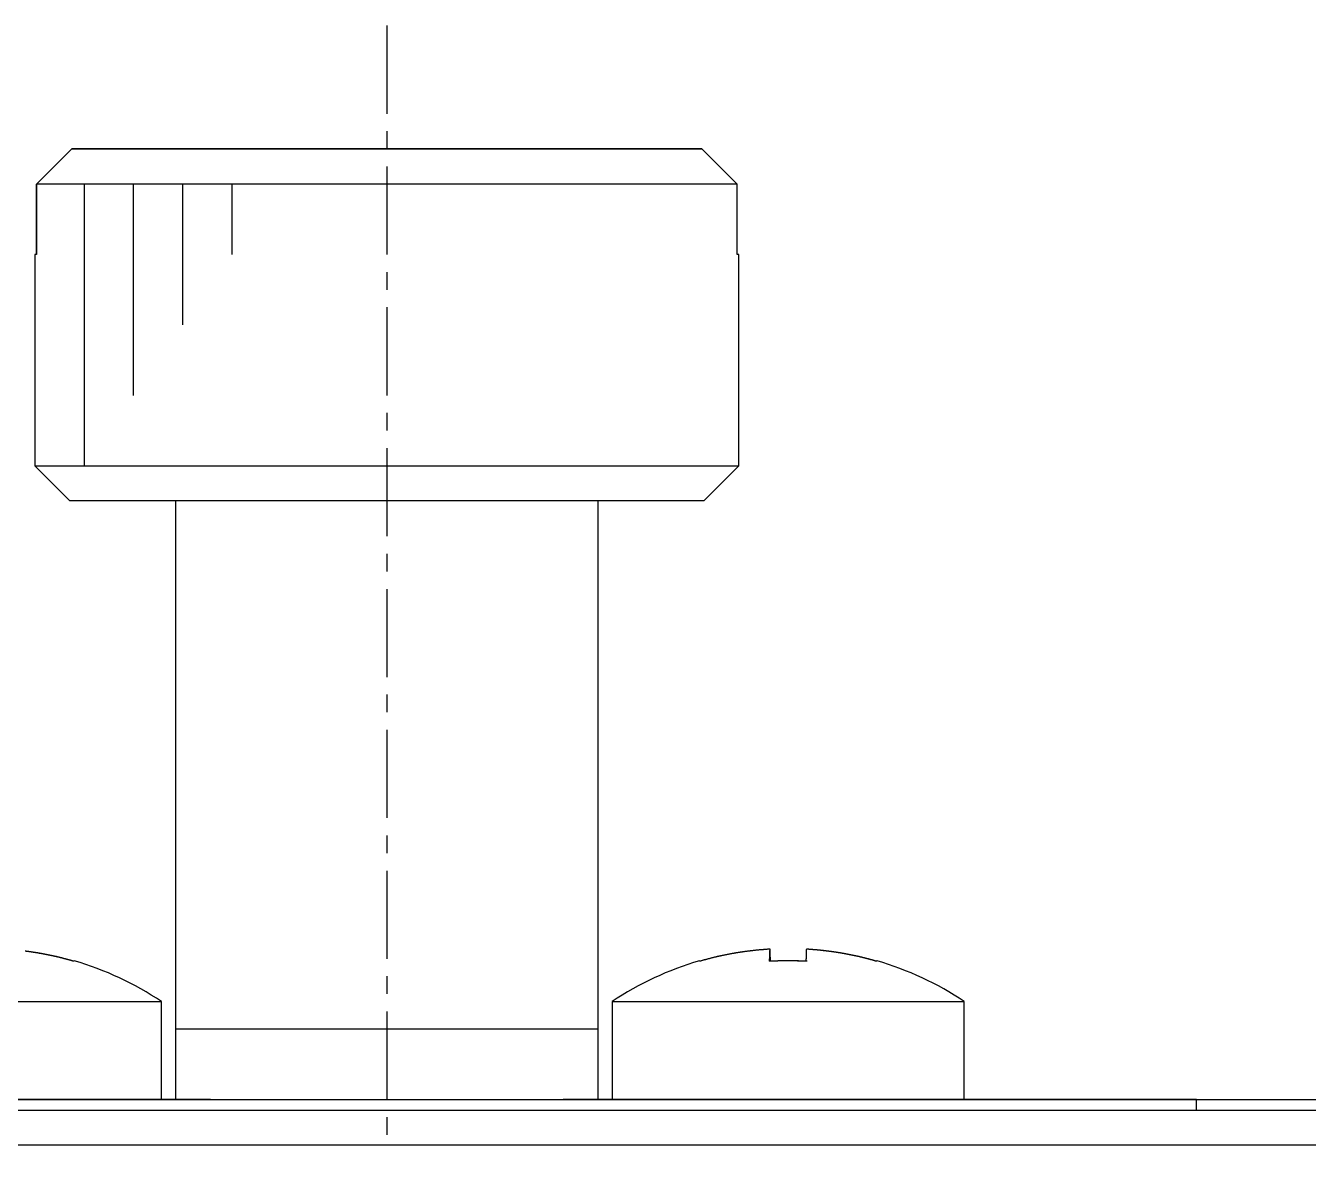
# Model space of a CAD drawing. Extents: x 96 to 331, y 38 to 298.
# Drawn here: x 141.36 to 159.58, y 277.75 to 293.75 of the extents above; entities that cross this region are included whole.
import ezdxf

# ---------------------------------------------------------------- set-up
doc = ezdxf.new("R2010")
doc.units = 0
doc.linetypes.add('CENTER', pattern=[2, 1.25, -0.25, 0.25, -0.25])
doc.layers.get('0').update_dxf_attribs({"linetype": 'CONTINUOUS'})
doc.layers.add('CENTER', color=1, linetype='CENTER')

# ---------------------------------------------------------------- blocks, each defined once
blk = doc.blocks.new('AID4730')
at = {"color": 3, "linetype": 'CONTINUOUS'}
for p, q in [((163.61, 310.87), (163.61, 306.87)), ((164.31, 310.87), (164.31, 307.869704)), ((165.01, 310.87), (165.01, 308.869408)), ((165.71, 310.87), (165.71, 309.869111))]:
    blk.add_line(p, q, dxfattribs=at)
at = {"color": 7, "linetype": 'CONTINUOUS'}
blk.add_line((162.91, 309.87), (162.91, 306.87), dxfattribs=at)

msp = doc.modelspace()

# ---------------------------------------------------------------- linework, layer by layer
at = {"color": 7, "linetype": 'CONTINUOUS'}
for p, q in [((142.018, 292.004), (141.515, 291.504)), ((141.516, 291.504), (142.019, 292.004)), ((142.018, 292.004), (142.019, 292.004)), ((150.963, 292.004), (142.019, 292.004)), ((142.019, 292.004), (150.963, 292.004)), ((150.963, 292.004), (151.466, 291.504)), ((141.515, 290.504), (141.515, 291.504)), ((151.466, 291.504), (141.516, 291.504)), ((141.516, 291.504), (141.516, 290.504)), ((151.466, 290.504), (151.466, 291.504)), ((141.516, 290.504), (141.491, 290.504)), ((141.515, 290.504), (141.491, 290.504)), ((141.516, 290.504), (141.515, 290.504)), ((151.491, 290.504), (151.465, 290.504)), ((151.491, 290.504), (151.466, 290.504)), ((151.491, 287.504), (151.491, 290.504)), ((141.491, 287.504), (151.491, 287.504)), ((141.491, 287.504), (141.991, 287.004)), ((150.991, 287.004), (151.491, 287.504)), ((150.991, 287.004), (141.991, 287.004)), ((143.491, 287.004), (143.491, 279.504)), ((149.491, 279.504), (149.491, 287.004)), ((151.929, 280.639), (151.929, 280.467)), ((151.932, 280.639), (151.932, 280.467)), ((152.452, 280.639), (152.452, 280.639)), ((138.291, 279.896), (143.291, 279.896)), ((143.291, 278.504), (143.291, 279.896)), ((149.691, 279.896), (154.691, 279.896)), ((149.691, 279.896), (149.691, 278.504)), ((154.691, 278.504), (154.691, 279.896)), ((149.491, 279.504), (143.491, 279.504)), ((149.491, 279.504), (143.491, 279.504)), ((143.491, 279.504), (143.491, 278.504)), ((149.491, 278.504), (149.491, 279.504)), ((134.991, 278.504), (157.991, 278.504)), ((137.641, 278.504), (143.491, 278.504)), ((143.985, 278.504), (137.641, 278.504)), ((139.491, 278.354), (142.091, 278.354)), ((142.091, 278.354), (175.491, 278.354)), ((143.491, 278.504), (143.291, 278.504)), ((155.341, 278.504), (148.996, 278.504)), ((149.491, 278.504), (155.341, 278.504)), ((149.691, 278.504), (149.491, 278.504)), ((157.991, 278.504), (154.691, 278.504)), ((156.991, 278.504), (155.341, 278.504)), ((156.991, 278.504), (155.341, 278.504)), ((157.991, 278.504), (159.991, 278.504)), ((157.991, 278.504), (159.464, 278.504)), ((175.991, 277.854), (116.991, 277.854))]:
    msp.add_line(p, q, dxfattribs=at)
at = {"color": 9, "linetype": 'CONTINUOUS'}
msp.add_line((157.991, 278.354), (157.991, 278.504), dxfattribs=at)
at = {"color": 7, "linetype": 'CONTINUOUS'}
for points in [[(142.048, 280.467, 0), (142.04, 280.469, 0), (142.032, 280.471, 0), (142.025, 280.473, 0), (142.017, 280.475, 0), (142.01, 280.478, 0), (142.002, 280.48, 0), (141.994, 280.482, 0), (141.987, 280.484, 0), (141.979, 280.486, 0), (141.971, 280.488, 0), (141.964, 280.49, 0), (141.956, 280.492, 0), (141.948, 280.494, 0), (141.941, 280.496, 0), (141.933, 280.498, 0), (141.925, 280.5, 0), (141.918, 280.502, 0), (141.91, 280.504, 0), (141.902, 280.506, 0), (141.895, 280.508, 0), (141.887, 280.51, 0), (141.879, 280.512, 0), (141.871, 280.514, 0), (141.864, 280.516, 0), (141.856, 280.518, 0), (141.848, 280.52, 0), (141.841, 280.522, 0), (141.833, 280.524, 0), (141.825, 280.525, 0), (141.817, 280.527, 0), (141.81, 280.529, 0), (141.802, 280.531, 0), (141.794, 280.533, 0), (141.787, 280.534, 0), (141.779, 280.536, 0), (141.771, 280.538, 0), (141.763, 280.54, 0), (141.756, 280.541, 0), (141.748, 280.543, 0), (141.74, 280.545, 0), (141.732, 280.546, 0), (141.725, 280.548, 0), (141.717, 280.55, 0), (141.709, 280.551, 0), (141.701, 280.553, 0), (141.694, 280.555, 0), (141.686, 280.556, 0), (141.678, 280.558, 0), (141.67, 280.559, 0), (141.662, 280.561, 0), (141.655, 280.562, 0), (141.647, 280.564, 0), (141.639, 280.565, 0), (141.631, 280.567, 0), (141.623, 280.568, 0), (141.616, 280.57, 0), (141.608, 280.571, 0), (141.6, 280.573, 0), (141.592, 280.574, 0), (141.584, 280.576, 0), (141.577, 280.577, 0), (141.569, 280.578, 0), (141.561, 280.58, 0), (141.553, 280.581, 0), (141.545, 280.582, 0), (141.538, 280.584, 0), (141.53, 280.585, 0), (141.522, 280.586, 0), (141.514, 280.588, 0), (141.506, 280.589, 0), (141.498, 280.59, 0), (141.491, 280.591, 0), (141.483, 280.593, 0), (141.475, 280.594, 0), (141.467, 280.595, 0), (141.459, 280.596, 0), (141.451, 280.597, 0), (141.444, 280.599, 0), (141.436, 280.6, 0), (141.428, 280.601, 0), (141.42, 280.602, 0), (141.412, 280.603, 0), (141.404, 280.604, 0), (141.396, 280.605, 0), (141.389, 280.606, 0), (141.381, 280.607, 0), (141.373, 280.608, 0), (141.365, 280.609, 0), (141.357, 280.61, 0)], [(142.051, 280.467, 0), (142.043, 280.469, 0), (142.036, 280.471, 0), (142.028, 280.473, 0), (142.02, 280.475, 0), (142.013, 280.478, 0), (142.005, 280.48, 0), (141.998, 280.482, 0), (141.99, 280.484, 0), (141.982, 280.486, 0), (141.975, 280.488, 0), (141.967, 280.49, 0), (141.959, 280.492, 0), (141.952, 280.494, 0), (141.944, 280.496, 0), (141.936, 280.498, 0), (141.929, 280.5, 0), (141.921, 280.502, 0), (141.913, 280.504, 0), (141.906, 280.506, 0), (141.898, 280.508, 0), (141.89, 280.51, 0), (141.883, 280.512, 0), (141.875, 280.514, 0), (141.867, 280.516, 0), (141.859, 280.518, 0), (141.852, 280.52, 0), (141.844, 280.522, 0), (141.836, 280.524, 0), (141.829, 280.525, 0), (141.821, 280.527, 0), (141.813, 280.529, 0), (141.805, 280.531, 0), (141.798, 280.533, 0), (141.79, 280.534, 0), (141.782, 280.536, 0), (141.774, 280.538, 0), (141.767, 280.54, 0), (141.759, 280.541, 0), (141.751, 280.543, 0), (141.743, 280.545, 0), (141.736, 280.546, 0), (141.728, 280.548, 0), (141.72, 280.55, 0), (141.712, 280.551, 0), (141.705, 280.553, 0), (141.697, 280.555, 0), (141.689, 280.556, 0), (141.681, 280.558, 0), (141.674, 280.559, 0), (141.666, 280.561, 0), (141.658, 280.562, 0), (141.65, 280.564, 0), (141.642, 280.565, 0), (141.635, 280.567, 0), (141.627, 280.568, 0), (141.619, 280.57, 0), (141.611, 280.571, 0), (141.603, 280.573, 0), (141.596, 280.574, 0), (141.588, 280.576, 0), (141.58, 280.577, 0), (141.572, 280.578, 0), (141.564, 280.58, 0), (141.557, 280.581, 0), (141.549, 280.582, 0), (141.541, 280.584, 0), (141.533, 280.585, 0), (141.525, 280.586, 0), (141.517, 280.588, 0), (141.51, 280.589, 0), (141.502, 280.59, 0), (141.494, 280.591, 0), (141.486, 280.593, 0), (141.478, 280.594, 0), (141.47, 280.595, 0), (141.463, 280.596, 0), (141.455, 280.597, 0), (141.447, 280.599, 0), (141.439, 280.6, 0), (141.431, 280.601, 0), (141.423, 280.602, 0), (141.415, 280.603, 0), (141.408, 280.604, 0), (141.4, 280.605, 0), (141.392, 280.606, 0), (141.384, 280.607, 0), (141.376, 280.608, 0), (141.368, 280.609, 0), (141.36, 280.61, 0)], [(151.929, 280.639, 0), (151.921, 280.638, 0), (151.913, 280.638, 0), (151.905, 280.638, 0), (151.897, 280.637, 0), (151.889, 280.636, 0), (151.882, 280.636, 0), (151.874, 280.635, 0), (151.866, 280.635, 0), (151.858, 280.634, 0), (151.85, 280.634, 0), (151.842, 280.633, 0), (151.834, 280.632, 0), (151.826, 280.632, 0), (151.818, 280.631, 0), (151.81, 280.631, 0), (151.802, 280.63, 0), (151.795, 280.629, 0), (151.787, 280.628, 0), (151.779, 280.628, 0), (151.771, 280.627, 0), (151.763, 280.626, 0), (151.755, 280.625, 0), (151.747, 280.625, 0), (151.739, 280.624, 0), (151.731, 280.623, 0), (151.723, 280.622, 0), (151.716, 280.621, 0), (151.708, 280.621, 0), (151.7, 280.62, 0), (151.692, 280.619, 0), (151.684, 280.618, 0), (151.676, 280.617, 0), (151.668, 280.616, 0), (151.66, 280.615, 0), (151.653, 280.614, 0), (151.645, 280.613, 0), (151.637, 280.612, 0), (151.629, 280.611, 0), (151.621, 280.61, 0), (151.613, 280.609, 0), (151.605, 280.608, 0), (151.597, 280.607, 0), (151.59, 280.606, 0), (151.582, 280.605, 0), (151.574, 280.604, 0), (151.566, 280.603, 0), (151.558, 280.602, 0), (151.55, 280.601, 0), (151.542, 280.6, 0), (151.535, 280.599, 0), (151.527, 280.597, 0), (151.519, 280.596, 0), (151.511, 280.595, 0), (151.503, 280.594, 0), (151.495, 280.593, 0), (151.488, 280.591, 0), (151.48, 280.59, 0), (151.472, 280.589, 0), (151.464, 280.588, 0), (151.456, 280.586, 0), (151.448, 280.585, 0), (151.441, 280.584, 0), (151.433, 280.582, 0), (151.425, 280.581, 0), (151.417, 280.58, 0), (151.409, 280.578, 0), (151.401, 280.577, 0), (151.394, 280.576, 0), (151.386, 280.574, 0), (151.378, 280.573, 0), (151.37, 280.571, 0), (151.362, 280.57, 0), (151.355, 280.568, 0), (151.347, 280.567, 0), (151.339, 280.565, 0), (151.331, 280.564, 0), (151.323, 280.562, 0), (151.316, 280.561, 0), (151.308, 280.559, 0), (151.3, 280.558, 0), (151.292, 280.556, 0), (151.285, 280.555, 0), (151.277, 280.553, 0), (151.269, 280.551, 0), (151.261, 280.55, 0), (151.254, 280.548, 0), (151.246, 280.546, 0), (151.238, 280.545, 0), (151.23, 280.543, 0), (151.223, 280.541, 0), (151.215, 280.54, 0), (151.207, 280.538, 0), (151.199, 280.536, 0), (151.192, 280.534, 0), (151.184, 280.533, 0), (151.176, 280.531, 0), (151.168, 280.529, 0), (151.161, 280.527, 0), (151.153, 280.525, 0), (151.145, 280.524, 0), (151.137, 280.522, 0), (151.13, 280.52, 0), (151.122, 280.518, 0), (151.114, 280.516, 0), (151.107, 280.514, 0), (151.099, 280.512, 0), (151.091, 280.51, 0), (151.084, 280.508, 0), (151.076, 280.506, 0), (151.068, 280.504, 0), (151.061, 280.502, 0), (151.053, 280.5, 0), (151.045, 280.498, 0), (151.038, 280.496, 0), (151.03, 280.494, 0), (151.022, 280.492, 0), (151.015, 280.49, 0), (151.007, 280.488, 0), (150.999, 280.486, 0), (150.992, 280.484, 0), (150.984, 280.482, 0), (150.976, 280.48, 0), (150.969, 280.478, 0), (150.961, 280.475, 0), (150.953, 280.473, 0), (150.946, 280.471, 0), (150.938, 280.469, 0), (150.931, 280.467, 0)], [(151.929, 280.639, 0), (151.929, 280.638, 0), (151.929, 280.638, 0), (151.929, 280.638, 0), (151.929, 280.637, 0), (151.929, 280.636, 0), (151.929, 280.636, 0), (151.929, 280.635, 0), (151.929, 280.635, 0), (151.929, 280.634, 0), (151.929, 280.634, 0), (151.929, 280.633, 0), (151.928, 280.632, 0), (151.928, 280.632, 0), (151.928, 280.631, 0), (151.928, 280.631, 0), (151.928, 280.63, 0), (151.928, 280.629, 0), (151.928, 280.628, 0), (151.928, 280.628, 0), (151.928, 280.627, 0), (151.928, 280.626, 0), (151.928, 280.625, 0), (151.928, 280.625, 0), (151.928, 280.624, 0), (151.928, 280.623, 0), (151.928, 280.622, 0), (151.928, 280.621, 0), (151.928, 280.621, 0), (151.928, 280.62, 0), (151.928, 280.619, 0), (151.927, 280.618, 0), (151.927, 280.617, 0), (151.927, 280.616, 0), (151.927, 280.615, 0), (151.927, 280.614, 0), (151.927, 280.613, 0), (151.927, 280.612, 0), (151.927, 280.611, 0), (151.927, 280.61, 0), (151.927, 280.609, 0), (151.927, 280.608, 0), (151.927, 280.607, 0), (151.927, 280.606, 0), (151.927, 280.605, 0), (151.927, 280.604, 0), (151.927, 280.603, 0), (151.927, 280.602, 0), (151.927, 280.601, 0), (151.927, 280.6, 0), (151.927, 280.599, 0), (151.926, 280.597, 0), (151.926, 280.596, 0), (151.926, 280.595, 0), (151.926, 280.594, 0), (151.926, 280.593, 0), (151.926, 280.591, 0), (151.926, 280.59, 0), (151.926, 280.589, 0), (151.926, 280.588, 0), (151.926, 280.586, 0), (151.926, 280.585, 0), (151.926, 280.584, 0), (151.926, 280.582, 0), (151.926, 280.581, 0), (151.926, 280.58, 0), (151.926, 280.578, 0), (151.926, 280.577, 0), (151.926, 280.576, 0), (151.926, 280.574, 0), (151.926, 280.573, 0), (151.925, 280.571, 0), (151.925, 280.57, 0), (151.925, 280.568, 0), (151.925, 280.567, 0), (151.925, 280.565, 0), (151.925, 280.564, 0), (151.925, 280.562, 0), (151.925, 280.561, 0), (151.925, 280.559, 0), (151.925, 280.558, 0), (151.925, 280.556, 0), (151.925, 280.555, 0), (151.925, 280.553, 0), (151.925, 280.551, 0), (151.925, 280.55, 0), (151.925, 280.548, 0), (151.925, 280.546, 0), (151.925, 280.545, 0), (151.925, 280.543, 0), (151.925, 280.541, 0), (151.924, 280.54, 0), (151.924, 280.538, 0), (151.924, 280.536, 0), (151.924, 280.534, 0), (151.924, 280.533, 0), (151.924, 280.531, 0), (151.924, 280.529, 0), (151.924, 280.527, 0), (151.924, 280.525, 0), (151.924, 280.524, 0), (151.924, 280.522, 0), (151.924, 280.52, 0), (151.924, 280.518, 0), (151.924, 280.516, 0), (151.924, 280.514, 0), (151.924, 280.512, 0), (151.924, 280.51, 0), (151.924, 280.508, 0), (151.924, 280.506, 0), (151.924, 280.504, 0), (151.923, 280.502, 0), (151.923, 280.5, 0), (151.923, 280.498, 0), (151.923, 280.496, 0), (151.923, 280.494, 0), (151.923, 280.492, 0), (151.923, 280.49, 0), (151.923, 280.488, 0), (151.923, 280.486, 0), (151.923, 280.484, 0), (151.923, 280.482, 0), (151.923, 280.48, 0), (151.923, 280.478, 0), (151.923, 280.475, 0), (151.923, 280.473, 0), (151.923, 280.471, 0), (151.923, 280.469, 0), (151.923, 280.467, 0)], [(151.939, 280.467, 0), (151.939, 280.469, 0), (151.939, 280.471, 0), (151.939, 280.473, 0), (151.939, 280.475, 0), (151.939, 280.478, 0), (151.939, 280.48, 0), (151.939, 280.482, 0), (151.938, 280.484, 0), (151.938, 280.486, 0), (151.938, 280.488, 0), (151.938, 280.49, 0), (151.938, 280.492, 0), (151.938, 280.494, 0), (151.938, 280.496, 0), (151.938, 280.498, 0), (151.938, 280.5, 0), (151.938, 280.502, 0), (151.938, 280.504, 0), (151.938, 280.506, 0), (151.938, 280.508, 0), (151.938, 280.51, 0), (151.938, 280.512, 0), (151.938, 280.514, 0), (151.938, 280.516, 0), (151.938, 280.518, 0), (151.938, 280.52, 0), (151.938, 280.522, 0), (151.937, 280.524, 0), (151.937, 280.525, 0), (151.937, 280.527, 0), (151.937, 280.529, 0), (151.937, 280.531, 0), (151.937, 280.533, 0), (151.937, 280.534, 0), (151.937, 280.536, 0), (151.937, 280.538, 0), (151.937, 280.54, 0), (151.937, 280.541, 0), (151.937, 280.543, 0), (151.937, 280.545, 0), (151.937, 280.546, 0), (151.937, 280.548, 0), (151.937, 280.55, 0), (151.937, 280.551, 0), (151.937, 280.553, 0), (151.937, 280.555, 0), (151.937, 280.556, 0), (151.936, 280.558, 0), (151.936, 280.559, 0), (151.936, 280.561, 0), (151.936, 280.562, 0), (151.936, 280.564, 0), (151.936, 280.565, 0), (151.936, 280.567, 0), (151.936, 280.568, 0), (151.936, 280.57, 0), (151.936, 280.571, 0), (151.936, 280.573, 0), (151.936, 280.574, 0), (151.936, 280.576, 0), (151.936, 280.577, 0), (151.936, 280.578, 0), (151.936, 280.58, 0), (151.936, 280.581, 0), (151.936, 280.582, 0), (151.936, 280.584, 0), (151.936, 280.585, 0), (151.935, 280.586, 0), (151.935, 280.588, 0), (151.935, 280.589, 0), (151.935, 280.59, 0), (151.935, 280.591, 0), (151.935, 280.593, 0), (151.935, 280.594, 0), (151.935, 280.595, 0), (151.935, 280.596, 0), (151.935, 280.597, 0), (151.935, 280.599, 0), (151.935, 280.6, 0), (151.935, 280.601, 0), (151.935, 280.602, 0), (151.935, 280.603, 0), (151.935, 280.604, 0), (151.935, 280.605, 0), (151.935, 280.606, 0), (151.935, 280.607, 0), (151.935, 280.608, 0), (151.934, 280.609, 0), (151.934, 280.61, 0), (151.934, 280.611, 0), (151.934, 280.612, 0), (151.934, 280.613, 0), (151.934, 280.614, 0), (151.934, 280.615, 0), (151.934, 280.616, 0), (151.934, 280.617, 0), (151.934, 280.618, 0), (151.934, 280.619, 0), (151.934, 280.62, 0), (151.934, 280.621, 0), (151.934, 280.621, 0), (151.934, 280.622, 0), (151.934, 280.623, 0), (151.934, 280.624, 0), (151.934, 280.625, 0), (151.934, 280.625, 0), (151.933, 280.626, 0), (151.933, 280.627, 0), (151.933, 280.628, 0), (151.933, 280.628, 0), (151.933, 280.629, 0), (151.933, 280.63, 0), (151.933, 280.631, 0), (151.933, 280.631, 0), (151.933, 280.632, 0), (151.933, 280.632, 0), (151.933, 280.633, 0), (151.933, 280.634, 0), (151.933, 280.634, 0), (151.933, 280.635, 0), (151.933, 280.635, 0), (151.933, 280.636, 0), (151.933, 280.636, 0), (151.933, 280.637, 0), (151.933, 280.638, 0), (151.933, 280.638, 0), (151.932, 280.638, 0), (151.932, 280.639, 0)], [(152.449, 280.639, 0), (152.449, 280.638, 0), (152.449, 280.638, 0), (152.449, 280.638, 0), (152.449, 280.637, 0), (152.449, 280.636, 0), (152.449, 280.636, 0), (152.449, 280.635, 0), (152.449, 280.635, 0), (152.449, 280.634, 0), (152.449, 280.634, 0), (152.449, 280.633, 0), (152.448, 280.632, 0), (152.448, 280.632, 0), (152.448, 280.631, 0), (152.448, 280.631, 0), (152.448, 280.63, 0), (152.448, 280.629, 0), (152.448, 280.628, 0), (152.448, 280.628, 0), (152.448, 280.627, 0), (152.448, 280.626, 0), (152.448, 280.625, 0), (152.448, 280.625, 0), (152.448, 280.624, 0), (152.448, 280.623, 0), (152.448, 280.622, 0), (152.448, 280.621, 0), (152.448, 280.621, 0), (152.448, 280.62, 0), (152.448, 280.619, 0), (152.447, 280.618, 0), (152.447, 280.617, 0), (152.447, 280.616, 0), (152.447, 280.615, 0), (152.447, 280.614, 0), (152.447, 280.613, 0), (152.447, 280.612, 0), (152.447, 280.611, 0), (152.447, 280.61, 0), (152.447, 280.609, 0), (152.447, 280.608, 0), (152.447, 280.607, 0), (152.447, 280.606, 0), (152.447, 280.605, 0), (152.447, 280.604, 0), (152.447, 280.603, 0), (152.447, 280.602, 0), (152.447, 280.601, 0), (152.447, 280.6, 0), (152.447, 280.599, 0), (152.446, 280.597, 0), (152.446, 280.596, 0), (152.446, 280.595, 0), (152.446, 280.594, 0), (152.446, 280.593, 0), (152.446, 280.591, 0), (152.446, 280.59, 0), (152.446, 280.589, 0), (152.446, 280.588, 0), (152.446, 280.586, 0), (152.446, 280.585, 0), (152.446, 280.584, 0), (152.446, 280.582, 0), (152.446, 280.581, 0), (152.446, 280.58, 0), (152.446, 280.578, 0), (152.446, 280.577, 0), (152.446, 280.576, 0), (152.446, 280.574, 0), (152.446, 280.573, 0), (152.445, 280.571, 0), (152.445, 280.57, 0), (152.445, 280.568, 0), (152.445, 280.567, 0), (152.445, 280.565, 0), (152.445, 280.564, 0), (152.445, 280.562, 0), (152.445, 280.561, 0), (152.445, 280.559, 0), (152.445, 280.558, 0), (152.445, 280.556, 0), (152.445, 280.555, 0), (152.445, 280.553, 0), (152.445, 280.551, 0), (152.445, 280.55, 0), (152.445, 280.548, 0), (152.445, 280.546, 0), (152.445, 280.545, 0), (152.445, 280.543, 0), (152.445, 280.541, 0), (152.444, 280.54, 0), (152.444, 280.538, 0), (152.444, 280.536, 0), (152.444, 280.534, 0), (152.444, 280.533, 0), (152.444, 280.531, 0), (152.444, 280.529, 0), (152.444, 280.527, 0), (152.444, 280.525, 0), (152.444, 280.524, 0), (152.444, 280.522, 0), (152.444, 280.52, 0), (152.444, 280.518, 0), (152.444, 280.516, 0), (152.444, 280.514, 0), (152.444, 280.512, 0), (152.444, 280.51, 0), (152.444, 280.508, 0), (152.444, 280.506, 0), (152.444, 280.504, 0), (152.443, 280.502, 0), (152.443, 280.5, 0), (152.443, 280.498, 0), (152.443, 280.496, 0), (152.443, 280.494, 0), (152.443, 280.492, 0), (152.443, 280.49, 0), (152.443, 280.488, 0), (152.443, 280.486, 0), (152.443, 280.484, 0), (152.443, 280.482, 0), (152.443, 280.48, 0), (152.443, 280.478, 0), (152.443, 280.475, 0), (152.443, 280.473, 0), (152.443, 280.471, 0), (152.443, 280.469, 0), (152.443, 280.467, 0)], [(153.448, 280.467, 0), (153.44, 280.469, 0), (153.432, 280.471, 0), (153.425, 280.473, 0), (153.417, 280.475, 0), (153.41, 280.478, 0), (153.402, 280.48, 0), (153.394, 280.482, 0), (153.387, 280.484, 0), (153.379, 280.486, 0), (153.371, 280.488, 0), (153.364, 280.49, 0), (153.356, 280.492, 0), (153.348, 280.494, 0), (153.341, 280.496, 0), (153.333, 280.498, 0), (153.325, 280.5, 0), (153.318, 280.502, 0), (153.31, 280.504, 0), (153.302, 280.506, 0), (153.295, 280.508, 0), (153.287, 280.51, 0), (153.279, 280.512, 0), (153.271, 280.514, 0), (153.264, 280.516, 0), (153.256, 280.518, 0), (153.248, 280.52, 0), (153.241, 280.522, 0), (153.233, 280.524, 0), (153.225, 280.525, 0), (153.217, 280.527, 0), (153.21, 280.529, 0), (153.202, 280.531, 0), (153.194, 280.533, 0), (153.187, 280.534, 0), (153.179, 280.536, 0), (153.171, 280.538, 0), (153.163, 280.54, 0), (153.156, 280.541, 0), (153.148, 280.543, 0), (153.14, 280.545, 0), (153.132, 280.546, 0), (153.125, 280.548, 0), (153.117, 280.55, 0), (153.109, 280.551, 0), (153.101, 280.553, 0), (153.094, 280.555, 0), (153.086, 280.556, 0), (153.078, 280.558, 0), (153.07, 280.559, 0), (153.062, 280.561, 0), (153.055, 280.562, 0), (153.047, 280.564, 0), (153.039, 280.565, 0), (153.031, 280.567, 0), (153.023, 280.568, 0), (153.016, 280.57, 0), (153.008, 280.571, 0), (153, 280.573, 0), (152.992, 280.574, 0), (152.984, 280.576, 0), (152.977, 280.577, 0), (152.969, 280.578, 0), (152.961, 280.58, 0), (152.953, 280.581, 0), (152.945, 280.582, 0), (152.938, 280.584, 0), (152.93, 280.585, 0), (152.922, 280.586, 0), (152.914, 280.588, 0), (152.906, 280.589, 0), (152.898, 280.59, 0), (152.891, 280.591, 0), (152.883, 280.593, 0), (152.875, 280.594, 0), (152.867, 280.595, 0), (152.859, 280.596, 0), (152.851, 280.597, 0), (152.844, 280.599, 0), (152.836, 280.6, 0), (152.828, 280.601, 0), (152.82, 280.602, 0), (152.812, 280.603, 0), (152.804, 280.604, 0), (152.796, 280.605, 0), (152.789, 280.606, 0), (152.781, 280.607, 0), (152.773, 280.608, 0), (152.765, 280.609, 0), (152.757, 280.61, 0), (152.749, 280.611, 0), (152.741, 280.612, 0), (152.733, 280.613, 0), (152.726, 280.614, 0), (152.718, 280.615, 0), (152.71, 280.616, 0), (152.702, 280.617, 0), (152.694, 280.618, 0), (152.686, 280.619, 0), (152.678, 280.62, 0), (152.67, 280.621, 0), (152.663, 280.621, 0), (152.655, 280.622, 0), (152.647, 280.623, 0), (152.639, 280.624, 0), (152.631, 280.625, 0), (152.623, 280.625, 0), (152.615, 280.626, 0), (152.607, 280.627, 0), (152.599, 280.628, 0), (152.591, 280.628, 0), (152.584, 280.629, 0), (152.576, 280.63, 0), (152.568, 280.631, 0), (152.56, 280.631, 0), (152.552, 280.632, 0), (152.544, 280.632, 0), (152.536, 280.633, 0), (152.528, 280.634, 0), (152.52, 280.634, 0), (152.512, 280.635, 0), (152.504, 280.635, 0), (152.497, 280.636, 0), (152.489, 280.636, 0), (152.481, 280.637, 0), (152.473, 280.638, 0), (152.465, 280.638, 0), (152.457, 280.638, 0), (152.449, 280.639, 0)], [(153.451, 280.467, 0), (153.443, 280.469, 0), (153.436, 280.471, 0), (153.428, 280.473, 0), (153.42, 280.475, 0), (153.413, 280.478, 0), (153.405, 280.48, 0), (153.398, 280.482, 0), (153.39, 280.484, 0), (153.382, 280.486, 0), (153.375, 280.488, 0), (153.367, 280.49, 0), (153.359, 280.492, 0), (153.352, 280.494, 0), (153.344, 280.496, 0), (153.336, 280.498, 0), (153.329, 280.5, 0), (153.321, 280.502, 0), (153.313, 280.504, 0), (153.306, 280.506, 0), (153.298, 280.508, 0), (153.29, 280.51, 0), (153.283, 280.512, 0), (153.275, 280.514, 0), (153.267, 280.516, 0), (153.259, 280.518, 0), (153.252, 280.52, 0), (153.244, 280.522, 0), (153.236, 280.524, 0), (153.229, 280.525, 0), (153.221, 280.527, 0), (153.213, 280.529, 0), (153.205, 280.531, 0), (153.198, 280.533, 0), (153.19, 280.534, 0), (153.182, 280.536, 0), (153.174, 280.538, 0), (153.167, 280.54, 0), (153.159, 280.541, 0), (153.151, 280.543, 0), (153.143, 280.545, 0), (153.136, 280.546, 0), (153.128, 280.548, 0), (153.12, 280.55, 0), (153.112, 280.551, 0), (153.105, 280.553, 0), (153.097, 280.555, 0), (153.089, 280.556, 0), (153.081, 280.558, 0), (153.074, 280.559, 0), (153.066, 280.561, 0), (153.058, 280.562, 0), (153.05, 280.564, 0), (153.042, 280.565, 0), (153.035, 280.567, 0), (153.027, 280.568, 0), (153.019, 280.57, 0), (153.011, 280.571, 0), (153.003, 280.573, 0), (152.996, 280.574, 0), (152.988, 280.576, 0), (152.98, 280.577, 0), (152.972, 280.578, 0), (152.964, 280.58, 0), (152.957, 280.581, 0), (152.949, 280.582, 0), (152.941, 280.584, 0), (152.933, 280.585, 0), (152.925, 280.586, 0), (152.917, 280.588, 0), (152.91, 280.589, 0), (152.902, 280.59, 0), (152.894, 280.591, 0), (152.886, 280.593, 0), (152.878, 280.594, 0), (152.87, 280.595, 0), (152.863, 280.596, 0), (152.855, 280.597, 0), (152.847, 280.599, 0), (152.839, 280.6, 0), (152.831, 280.601, 0), (152.823, 280.602, 0), (152.815, 280.603, 0), (152.808, 280.604, 0), (152.8, 280.605, 0), (152.792, 280.606, 0), (152.784, 280.607, 0), (152.776, 280.608, 0), (152.768, 280.609, 0), (152.76, 280.61, 0), (152.753, 280.611, 0), (152.745, 280.612, 0), (152.737, 280.613, 0), (152.729, 280.614, 0), (152.721, 280.615, 0), (152.713, 280.616, 0), (152.705, 280.617, 0), (152.697, 280.618, 0), (152.69, 280.619, 0), (152.682, 280.62, 0), (152.674, 280.621, 0), (152.666, 280.621, 0), (152.658, 280.622, 0), (152.65, 280.623, 0), (152.642, 280.624, 0), (152.634, 280.625, 0), (152.626, 280.625, 0), (152.619, 280.626, 0), (152.611, 280.627, 0), (152.603, 280.628, 0), (152.595, 280.628, 0), (152.587, 280.629, 0), (152.579, 280.63, 0), (152.571, 280.631, 0), (152.563, 280.631, 0), (152.555, 280.632, 0), (152.547, 280.632, 0), (152.539, 280.633, 0), (152.532, 280.634, 0), (152.524, 280.634, 0), (152.516, 280.635, 0), (152.508, 280.635, 0), (152.5, 280.636, 0), (152.492, 280.636, 0), (152.484, 280.637, 0), (152.476, 280.638, 0), (152.468, 280.638, 0), (152.46, 280.638, 0), (152.452, 280.639, 0)], [(142.053, 280.473, 0), (142.053, 280.473, 0), (142.053, 280.473, 0), (142.053, 280.473, 0), (142.053, 280.473, 0), (142.053, 280.473, 0), (142.053, 280.473, 0), (142.053, 280.473, 0), (142.053, 280.473, 0), (142.053, 280.473, 0), (142.053, 280.473, 0), (142.053, 280.473, 0), (142.053, 280.473, 0), (142.053, 280.473, 0), (142.052, 280.473, 0), (142.052, 280.473, 0), (142.052, 280.473, 0), (142.052, 280.473, 0), (142.052, 280.473, 0), (142.052, 280.473, 0), (142.052, 280.473, 0), (142.052, 280.473, 0), (142.052, 280.473, 0), (142.052, 280.473, 0), (142.052, 280.473, 0), (142.052, 280.473, 0), (142.052, 280.473, 0), (142.052, 280.473, 0), (142.052, 280.473, 0), (142.052, 280.473, 0), (142.052, 280.473, 0), (142.052, 280.473, 0), (142.052, 280.473, 0), (142.052, 280.473, 0), (142.052, 280.473, 0), (142.052, 280.473, 0), (142.052, 280.473, 0), (142.052, 280.473, 0), (142.052, 280.473, 0), (142.052, 280.473, 0), (142.052, 280.473, 0), (142.052, 280.473, 0), (142.052, 280.473, 0), (142.052, 280.473, 0), (142.052, 280.473, 0), (142.052, 280.473, 0), (142.052, 280.473, 0), (142.052, 280.473, 0), (142.052, 280.473, 0), (142.052, 280.473, 0), (142.052, 280.473, 0), (142.052, 280.472, 0), (142.051, 280.472, 0), (142.051, 280.472, 0), (142.051, 280.472, 0), (142.051, 280.472, 0), (142.051, 280.472, 0), (142.051, 280.472, 0), (142.051, 280.472, 0), (142.051, 280.472, 0), (142.051, 280.472, 0), (142.051, 280.472, 0), (142.051, 280.472, 0), (142.051, 280.472, 0), (142.051, 280.472, 0), (142.051, 280.472, 0), (142.051, 280.472, 0), (142.051, 280.472, 0), (142.051, 280.472, 0), (142.051, 280.472, 0), (142.051, 280.472, 0), (142.051, 280.471, 0), (142.051, 280.471, 0), (142.051, 280.471, 0), (142.051, 280.471, 0), (142.051, 280.471, 0), (142.051, 280.471, 0), (142.051, 280.471, 0), (142.05, 280.471, 0), (142.05, 280.471, 0), (142.05, 280.471, 0), (142.05, 280.471, 0), (142.05, 280.471, 0), (142.05, 280.471, 0), (142.05, 280.471, 0), (142.05, 280.471, 0), (142.05, 280.47, 0), (142.05, 280.47, 0), (142.05, 280.47, 0), (142.05, 280.47, 0), (142.05, 280.47, 0), (142.05, 280.47, 0), (142.05, 280.47, 0), (142.05, 280.47, 0), (142.05, 280.47, 0), (142.05, 280.47, 0), (142.05, 280.47, 0), (142.05, 280.47, 0), (142.049, 280.47, 0), (142.049, 280.469, 0), (142.049, 280.469, 0), (142.049, 280.469, 0), (142.049, 280.469, 0), (142.049, 280.469, 0), (142.049, 280.469, 0), (142.049, 280.469, 0), (142.049, 280.469, 0), (142.049, 280.469, 0), (142.049, 280.469, 0), (142.049, 280.469, 0), (142.049, 280.468, 0), (142.049, 280.468, 0), (142.049, 280.468, 0), (142.049, 280.468, 0), (142.049, 280.468, 0), (142.048, 280.468, 0), (142.048, 280.468, 0), (142.048, 280.468, 0), (142.048, 280.468, 0), (142.048, 280.468, 0), (142.048, 280.467, 0), (142.048, 280.467, 0), (142.048, 280.467, 0), (142.048, 280.467, 0), (142.048, 280.467, 0), (142.048, 280.467, 0), (142.048, 280.467, 0), (142.048, 280.467, 0), (142.048, 280.467, 0)], [(150.929, 280.473, 0), (150.929, 280.473, 0), (150.929, 280.473, 0), (150.929, 280.473, 0), (150.929, 280.473, 0), (150.929, 280.473, 0), (150.929, 280.473, 0), (150.929, 280.473, 0), (150.929, 280.473, 0), (150.929, 280.473, 0), (150.929, 280.473, 0), (150.929, 280.473, 0), (150.929, 280.473, 0), (150.929, 280.473, 0), (150.929, 280.473, 0), (150.929, 280.473, 0), (150.929, 280.473, 0), (150.929, 280.473, 0), (150.929, 280.473, 0), (150.929, 280.473, 0), (150.929, 280.473, 0), (150.929, 280.473, 0), (150.929, 280.473, 0), (150.929, 280.473, 0), (150.929, 280.473, 0), (150.929, 280.473, 0), (150.929, 280.473, 0), (150.929, 280.473, 0), (150.929, 280.473, 0), (150.929, 280.473, 0), (150.929, 280.473, 0), (150.929, 280.473, 0), (150.929, 280.473, 0), (150.929, 280.473, 0), (150.929, 280.473, 0), (150.929, 280.473, 0), (150.929, 280.473, 0), (150.929, 280.473, 0), (150.929, 280.473, 0), (150.929, 280.473, 0), (150.929, 280.473, 0), (150.929, 280.473, 0), (150.929, 280.473, 0), (150.929, 280.473, 0), (150.929, 280.473, 0), (150.929, 280.472, 0), (150.929, 280.472, 0), (150.929, 280.472, 0), (150.929, 280.472, 0), (150.929, 280.472, 0), (150.929, 280.472, 0), (150.929, 280.472, 0), (150.929, 280.472, 0), (150.929, 280.472, 0), (150.929, 280.472, 0), (150.929, 280.472, 0), (150.929, 280.472, 0), (150.929, 280.472, 0), (150.929, 280.472, 0), (150.929, 280.472, 0), (150.929, 280.472, 0), (150.929, 280.472, 0), (150.929, 280.472, 0), (150.929, 280.472, 0), (150.929, 280.472, 0), (150.929, 280.472, 0), (150.929, 280.472, 0), (150.929, 280.471, 0), (150.929, 280.471, 0), (150.929, 280.471, 0), (150.929, 280.471, 0), (150.929, 280.471, 0), (150.929, 280.471, 0), (150.929, 280.471, 0), (150.929, 280.471, 0), (150.929, 280.471, 0), (150.929, 280.471, 0), (150.929, 280.471, 0), (150.929, 280.471, 0), (150.929, 280.471, 0), (150.929, 280.471, 0), (150.929, 280.471, 0), (150.929, 280.471, 0), (150.929, 280.47, 0), (150.929, 280.47, 0), (150.929, 280.47, 0), (150.929, 280.47, 0), (150.929, 280.47, 0), (150.929, 280.47, 0), (150.929, 280.47, 0), (150.929, 280.47, 0), (150.929, 280.47, 0), (150.929, 280.47, 0), (150.929, 280.47, 0), (150.929, 280.47, 0), (150.929, 280.47, 0), (150.929, 280.47, 0), (150.93, 280.469, 0), (150.93, 280.469, 0), (150.93, 280.469, 0), (150.93, 280.469, 0), (150.93, 280.469, 0), (150.93, 280.469, 0), (150.93, 280.469, 0), (150.93, 280.469, 0), (150.93, 280.469, 0), (150.93, 280.469, 0), (150.93, 280.469, 0), (150.93, 280.469, 0), (150.93, 280.468, 0), (150.93, 280.468, 0), (150.93, 280.468, 0), (150.93, 280.468, 0), (150.93, 280.468, 0), (150.93, 280.468, 0), (150.93, 280.468, 0), (150.93, 280.468, 0), (150.93, 280.468, 0), (150.93, 280.468, 0), (150.93, 280.467, 0), (150.93, 280.467, 0), (150.93, 280.467, 0), (150.93, 280.467, 0), (150.93, 280.467, 0), (150.93, 280.467, 0), (150.93, 280.467, 0), (150.93, 280.467, 0), (150.93, 280.467, 0), (150.931, 280.467, 0)], [(150.934, 280.467, 0), (150.934, 280.467, 0), (150.934, 280.467, 0), (150.934, 280.467, 0), (150.934, 280.467, 0), (150.934, 280.467, 0), (150.933, 280.467, 0), (150.933, 280.467, 0), (150.933, 280.467, 0), (150.933, 280.468, 0), (150.933, 280.468, 0), (150.933, 280.468, 0), (150.933, 280.468, 0), (150.933, 280.468, 0), (150.933, 280.468, 0), (150.933, 280.468, 0), (150.933, 280.468, 0), (150.933, 280.468, 0), (150.933, 280.468, 0), (150.933, 280.469, 0), (150.933, 280.469, 0), (150.933, 280.469, 0), (150.932, 280.469, 0), (150.932, 280.469, 0), (150.932, 280.469, 0), (150.932, 280.469, 0), (150.932, 280.469, 0), (150.932, 280.469, 0), (150.932, 280.469, 0), (150.932, 280.469, 0), (150.932, 280.47, 0), (150.932, 280.47, 0), (150.932, 280.47, 0), (150.932, 280.47, 0), (150.932, 280.47, 0), (150.932, 280.47, 0), (150.932, 280.47, 0), (150.932, 280.47, 0), (150.932, 280.47, 0), (150.932, 280.47, 0), (150.932, 280.47, 0), (150.931, 280.47, 0), (150.931, 280.47, 0), (150.931, 280.471, 0), (150.931, 280.471, 0), (150.931, 280.471, 0), (150.931, 280.471, 0), (150.931, 280.471, 0), (150.931, 280.471, 0), (150.931, 280.471, 0), (150.931, 280.471, 0), (150.931, 280.471, 0), (150.931, 280.471, 0), (150.931, 280.471, 0), (150.931, 280.471, 0), (150.931, 280.471, 0), (150.931, 280.471, 0), (150.931, 280.471, 0), (150.931, 280.472, 0), (150.931, 280.472, 0), (150.931, 280.472, 0), (150.931, 280.472, 0), (150.931, 280.472, 0), (150.93, 280.472, 0), (150.93, 280.472, 0), (150.93, 280.472, 0), (150.93, 280.472, 0), (150.93, 280.472, 0), (150.93, 280.472, 0), (150.93, 280.472, 0), (150.93, 280.472, 0), (150.93, 280.472, 0), (150.93, 280.472, 0), (150.93, 280.472, 0), (150.93, 280.472, 0), (150.93, 280.472, 0), (150.93, 280.472, 0), (150.93, 280.472, 0), (150.93, 280.473, 0), (150.93, 280.473, 0), (150.93, 280.473, 0), (150.93, 280.473, 0), (150.93, 280.473, 0), (150.93, 280.473, 0), (150.93, 280.473, 0), (150.93, 280.473, 0), (150.93, 280.473, 0), (150.93, 280.473, 0), (150.93, 280.473, 0), (150.93, 280.473, 0), (150.93, 280.473, 0), (150.93, 280.473, 0), (150.929, 280.473, 0), (150.929, 280.473, 0), (150.929, 280.473, 0), (150.929, 280.473, 0), (150.929, 280.473, 0), (150.929, 280.473, 0), (150.929, 280.473, 0), (150.929, 280.473, 0), (150.929, 280.473, 0), (150.929, 280.473, 0), (150.929, 280.473, 0), (150.929, 280.473, 0), (150.929, 280.473, 0), (150.929, 280.473, 0), (150.929, 280.473, 0), (150.929, 280.473, 0), (150.929, 280.473, 0), (150.929, 280.473, 0), (150.929, 280.473, 0), (150.929, 280.473, 0), (150.929, 280.473, 0), (150.929, 280.473, 0), (150.929, 280.473, 0), (150.929, 280.473, 0), (150.929, 280.473, 0), (150.929, 280.473, 0), (150.929, 280.473, 0), (150.929, 280.473, 0), (150.929, 280.473, 0), (150.929, 280.473, 0), (150.929, 280.473, 0), (150.929, 280.473, 0), (150.929, 280.473, 0), (150.929, 280.473, 0), (150.929, 280.473, 0), (150.929, 280.473, 0), (150.929, 280.473, 0)], [(152.443, 280.467, 0), (152.439, 280.467, 0), (152.435, 280.467, 0), (152.43, 280.467, 0), (152.426, 280.467, 0), (152.422, 280.468, 0), (152.418, 280.468, 0), (152.414, 280.468, 0), (152.41, 280.468, 0), (152.406, 280.468, 0), (152.402, 280.469, 0), (152.398, 280.469, 0), (152.394, 280.469, 0), (152.39, 280.469, 0), (152.386, 280.469, 0), (152.382, 280.469, 0), (152.378, 280.47, 0), (152.374, 280.47, 0), (152.37, 280.47, 0), (152.365, 280.47, 0), (152.361, 280.47, 0), (152.357, 280.47, 0), (152.353, 280.47, 0), (152.349, 280.471, 0), (152.345, 280.471, 0), (152.341, 280.471, 0), (152.337, 280.471, 0), (152.333, 280.471, 0), (152.329, 280.471, 0), (152.325, 280.471, 0), (152.321, 280.472, 0), (152.317, 280.472, 0), (152.313, 280.472, 0), (152.309, 280.472, 0), (152.305, 280.472, 0), (152.3, 280.472, 0), (152.296, 280.472, 0), (152.292, 280.472, 0), (152.288, 280.472, 0), (152.284, 280.472, 0), (152.28, 280.472, 0), (152.276, 280.473, 0), (152.272, 280.473, 0), (152.268, 280.473, 0), (152.264, 280.473, 0), (152.26, 280.473, 0), (152.256, 280.473, 0), (152.252, 280.473, 0), (152.248, 280.473, 0), (152.244, 280.473, 0), (152.24, 280.473, 0), (152.235, 280.473, 0), (152.231, 280.473, 0), (152.227, 280.473, 0), (152.223, 280.473, 0), (152.219, 280.473, 0), (152.215, 280.473, 0), (152.211, 280.473, 0), (152.207, 280.473, 0), (152.203, 280.473, 0), (152.199, 280.473, 0), (152.195, 280.473, 0), (152.191, 280.473, 0), (152.187, 280.473, 0), (152.183, 280.473, 0), (152.179, 280.473, 0), (152.174, 280.473, 0), (152.17, 280.473, 0), (152.166, 280.473, 0), (152.162, 280.473, 0), (152.158, 280.473, 0), (152.154, 280.473, 0), (152.15, 280.473, 0), (152.146, 280.473, 0), (152.142, 280.473, 0), (152.138, 280.473, 0), (152.134, 280.473, 0), (152.13, 280.473, 0), (152.126, 280.473, 0), (152.122, 280.473, 0), (152.118, 280.473, 0), (152.114, 280.473, 0), (152.109, 280.473, 0), (152.105, 280.473, 0), (152.101, 280.473, 0), (152.097, 280.473, 0), (152.093, 280.473, 0), (152.089, 280.473, 0), (152.085, 280.472, 0), (152.081, 280.472, 0), (152.077, 280.472, 0), (152.073, 280.472, 0), (152.069, 280.472, 0), (152.065, 280.472, 0), (152.061, 280.472, 0), (152.057, 280.472, 0), (152.053, 280.472, 0), (152.049, 280.472, 0), (152.044, 280.472, 0), (152.04, 280.471, 0), (152.036, 280.471, 0), (152.032, 280.471, 0), (152.028, 280.471, 0), (152.024, 280.471, 0), (152.02, 280.471, 0), (152.016, 280.471, 0), (152.012, 280.47, 0), (152.008, 280.47, 0), (152.004, 280.47, 0), (152, 280.47, 0), (151.996, 280.47, 0), (151.992, 280.47, 0), (151.988, 280.47, 0), (151.984, 280.469, 0), (151.979, 280.469, 0), (151.975, 280.469, 0), (151.971, 280.469, 0), (151.967, 280.469, 0), (151.963, 280.469, 0), (151.959, 280.468, 0), (151.955, 280.468, 0), (151.951, 280.468, 0), (151.947, 280.468, 0), (151.943, 280.468, 0), (151.939, 280.467, 0), (151.935, 280.467, 0), (151.931, 280.467, 0), (151.927, 280.467, 0), (151.923, 280.467, 0)], [(152.459, 280.467, 0), (152.457, 280.467, 0), (152.455, 280.467, 0), (152.453, 280.467, 0), (152.45, 280.467, 0), (152.448, 280.467, 0), (152.446, 280.467, 0), (152.444, 280.467, 0), (152.442, 280.467, 0), (152.44, 280.468, 0), (152.438, 280.468, 0), (152.436, 280.468, 0), (152.434, 280.468, 0), (152.432, 280.468, 0), (152.43, 280.468, 0), (152.427, 280.468, 0), (152.425, 280.468, 0), (152.423, 280.468, 0), (152.421, 280.468, 0), (152.419, 280.469, 0), (152.417, 280.469, 0), (152.415, 280.469, 0), (152.413, 280.469, 0), (152.411, 280.469, 0), (152.409, 280.469, 0), (152.407, 280.469, 0), (152.404, 280.469, 0), (152.402, 280.469, 0), (152.4, 280.469, 0), (152.398, 280.469, 0), (152.396, 280.47, 0), (152.394, 280.47, 0), (152.392, 280.47, 0), (152.39, 280.47, 0), (152.388, 280.47, 0), (152.386, 280.47, 0), (152.383, 280.47, 0), (152.381, 280.47, 0), (152.379, 280.47, 0), (152.377, 280.47, 0), (152.375, 280.47, 0), (152.373, 280.47, 0), (152.371, 280.47, 0), (152.369, 280.471, 0), (152.367, 280.471, 0), (152.365, 280.471, 0), (152.363, 280.471, 0), (152.36, 280.471, 0), (152.358, 280.471, 0), (152.356, 280.471, 0), (152.354, 280.471, 0), (152.352, 280.471, 0), (152.35, 280.471, 0), (152.348, 280.471, 0), (152.346, 280.471, 0), (152.344, 280.471, 0), (152.342, 280.471, 0), (152.34, 280.471, 0), (152.337, 280.471, 0), (152.335, 280.472, 0), (152.333, 280.472, 0), (152.331, 280.472, 0), (152.329, 280.472, 0), (152.327, 280.472, 0), (152.325, 280.472, 0), (152.323, 280.472, 0), (152.321, 280.472, 0), (152.319, 280.472, 0), (152.316, 280.472, 0), (152.314, 280.472, 0), (152.312, 280.472, 0), (152.31, 280.472, 0), (152.308, 280.472, 0), (152.306, 280.472, 0), (152.304, 280.472, 0), (152.302, 280.472, 0), (152.3, 280.472, 0), (152.298, 280.472, 0), (152.296, 280.472, 0), (152.293, 280.473, 0), (152.291, 280.473, 0), (152.289, 280.473, 0), (152.287, 280.473, 0), (152.285, 280.473, 0), (152.283, 280.473, 0), (152.281, 280.473, 0), (152.279, 280.473, 0), (152.277, 280.473, 0), (152.275, 280.473, 0), (152.272, 280.473, 0), (152.27, 280.473, 0), (152.268, 280.473, 0), (152.266, 280.473, 0), (152.264, 280.473, 0), (152.262, 280.473, 0), (152.26, 280.473, 0), (152.258, 280.473, 0), (152.256, 280.473, 0), (152.254, 280.473, 0), (152.252, 280.473, 0), (152.249, 280.473, 0), (152.247, 280.473, 0), (152.245, 280.473, 0), (152.243, 280.473, 0), (152.241, 280.473, 0), (152.239, 280.473, 0), (152.237, 280.473, 0), (152.235, 280.473, 0), (152.233, 280.473, 0), (152.231, 280.473, 0), (152.228, 280.473, 0), (152.226, 280.473, 0), (152.224, 280.473, 0), (152.222, 280.473, 0), (152.22, 280.473, 0), (152.218, 280.473, 0), (152.216, 280.473, 0), (152.214, 280.473, 0), (152.212, 280.473, 0), (152.21, 280.473, 0), (152.208, 280.473, 0), (152.205, 280.473, 0), (152.203, 280.473, 0), (152.201, 280.473, 0), (152.199, 280.473, 0), (152.197, 280.473, 0), (152.195, 280.473, 0), (152.193, 280.473, 0), (152.191, 280.473, 0)], [(153.453, 280.473, 0), (153.453, 280.473, 0), (153.453, 280.473, 0), (153.453, 280.473, 0), (153.453, 280.473, 0), (153.453, 280.473, 0), (153.453, 280.473, 0), (153.453, 280.473, 0), (153.453, 280.473, 0), (153.453, 280.473, 0), (153.453, 280.473, 0), (153.453, 280.473, 0), (153.453, 280.473, 0), (153.453, 280.473, 0), (153.452, 280.473, 0), (153.452, 280.473, 0), (153.452, 280.473, 0), (153.452, 280.473, 0), (153.452, 280.473, 0), (153.452, 280.473, 0), (153.452, 280.473, 0), (153.452, 280.473, 0), (153.452, 280.473, 0), (153.452, 280.473, 0), (153.452, 280.473, 0), (153.452, 280.473, 0), (153.452, 280.473, 0), (153.452, 280.473, 0), (153.452, 280.473, 0), (153.452, 280.473, 0), (153.452, 280.473, 0), (153.452, 280.473, 0), (153.452, 280.473, 0), (153.452, 280.473, 0), (153.452, 280.473, 0), (153.452, 280.473, 0), (153.452, 280.473, 0), (153.452, 280.473, 0), (153.452, 280.473, 0), (153.452, 280.473, 0), (153.452, 280.473, 0), (153.452, 280.473, 0), (153.452, 280.473, 0), (153.452, 280.473, 0), (153.452, 280.473, 0), (153.452, 280.473, 0), (153.452, 280.473, 0), (153.452, 280.473, 0), (153.452, 280.473, 0), (153.452, 280.473, 0), (153.452, 280.473, 0), (153.452, 280.472, 0), (153.451, 280.472, 0), (153.451, 280.472, 0), (153.451, 280.472, 0), (153.451, 280.472, 0), (153.451, 280.472, 0), (153.451, 280.472, 0), (153.451, 280.472, 0), (153.451, 280.472, 0), (153.451, 280.472, 0), (153.451, 280.472, 0), (153.451, 280.472, 0), (153.451, 280.472, 0), (153.451, 280.472, 0), (153.451, 280.472, 0), (153.451, 280.472, 0), (153.451, 280.472, 0), (153.451, 280.472, 0), (153.451, 280.472, 0), (153.451, 280.472, 0), (153.451, 280.471, 0), (153.451, 280.471, 0), (153.451, 280.471, 0), (153.451, 280.471, 0), (153.451, 280.471, 0), (153.451, 280.471, 0), (153.451, 280.471, 0), (153.45, 280.471, 0), (153.45, 280.471, 0), (153.45, 280.471, 0), (153.45, 280.471, 0), (153.45, 280.471, 0), (153.45, 280.471, 0), (153.45, 280.471, 0), (153.45, 280.471, 0), (153.45, 280.47, 0), (153.45, 280.47, 0), (153.45, 280.47, 0), (153.45, 280.47, 0), (153.45, 280.47, 0), (153.45, 280.47, 0), (153.45, 280.47, 0), (153.45, 280.47, 0), (153.45, 280.47, 0), (153.45, 280.47, 0), (153.45, 280.47, 0), (153.45, 280.47, 0), (153.449, 280.47, 0), (153.449, 280.469, 0), (153.449, 280.469, 0), (153.449, 280.469, 0), (153.449, 280.469, 0), (153.449, 280.469, 0), (153.449, 280.469, 0), (153.449, 280.469, 0), (153.449, 280.469, 0), (153.449, 280.469, 0), (153.449, 280.469, 0), (153.449, 280.469, 0), (153.449, 280.468, 0), (153.449, 280.468, 0), (153.449, 280.468, 0), (153.449, 280.468, 0), (153.449, 280.468, 0), (153.448, 280.468, 0), (153.448, 280.468, 0), (153.448, 280.468, 0), (153.448, 280.468, 0), (153.448, 280.468, 0), (153.448, 280.467, 0), (153.448, 280.467, 0), (153.448, 280.467, 0), (153.448, 280.467, 0), (153.448, 280.467, 0), (153.448, 280.467, 0), (153.448, 280.467, 0), (153.448, 280.467, 0), (153.448, 280.467, 0)]]:
    msp.add_polyline3d(points, dxfattribs=at)
for centre, start, end in [((140.791, 276.154), 56.251, 73.7139), ((152.191, 276.154), 106.2861, 123.749), ((152.191, 276.154), 56.251, 73.7139)]:
    msp.add_arc(centre, 4.5, start, end, dxfattribs=at)
at = {"layer": 'CENTER', "color": 1, "linetype": 'CENTER'}
msp.add_line((146.491, 293.754), (146.491, 277.754), dxfattribs=at)

# ---------------------------------------------------------------- block references
msp.add_blockref('AID4730', (-21.419, -19.366))

doc.saveas('drawing.dxf')
